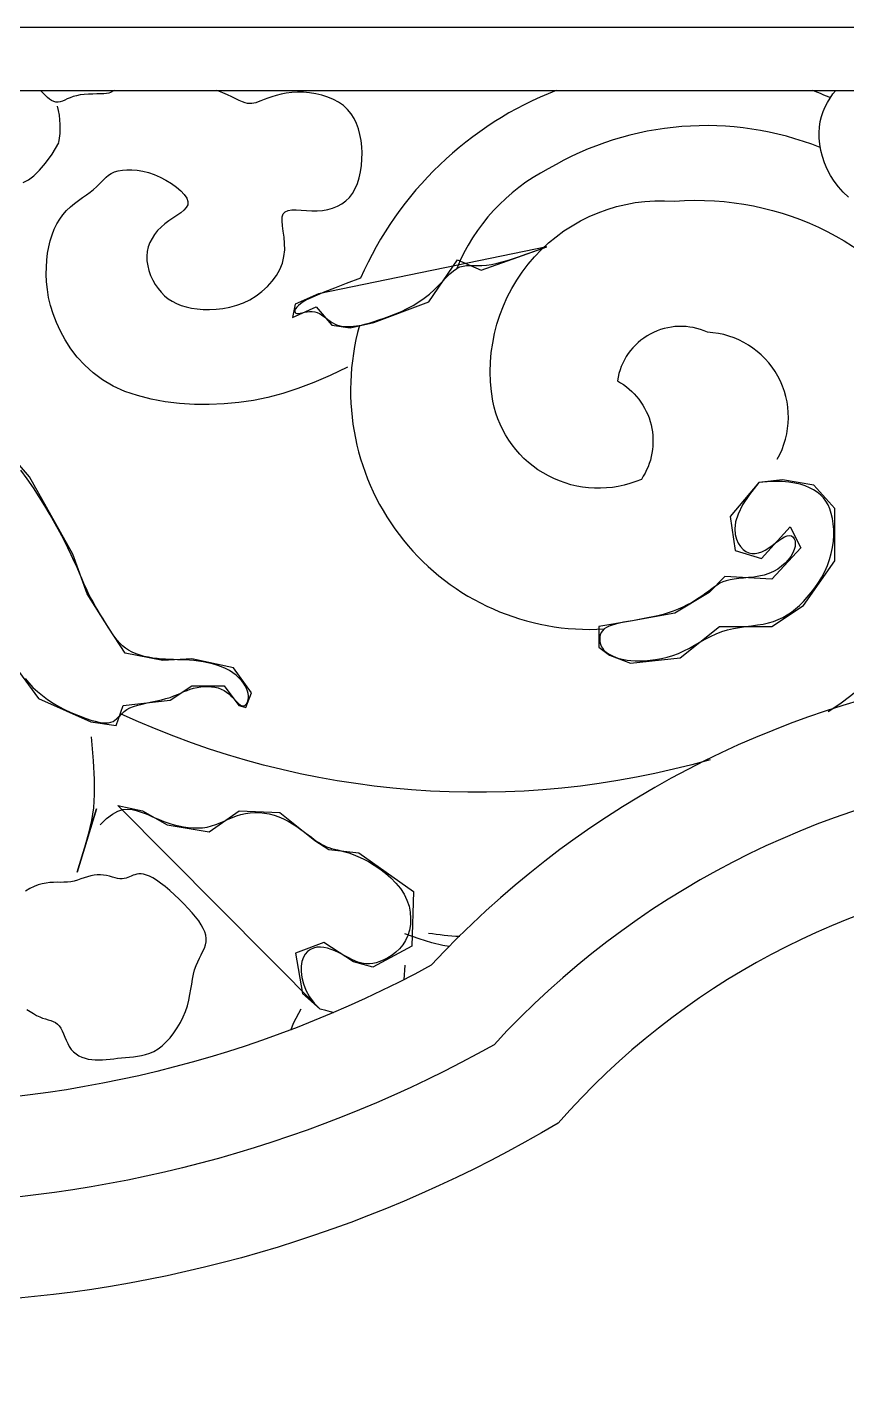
# Model space of a CAD drawing. Header units: metres. Extents: x 9271 to 18101, y 7802 to 23584.
# Drawn here: x 11745.2 to 11876.4, y 20329.6 to 20546.1 of the extents above; entities that cross this region are included whole.
import ezdxf

# ---------------------------------------------------------------- set-up
doc = ezdxf.new("R2010")
doc.units = ezdxf.units.M
for name, color, linetype in [('3', 3, 'Continuous'), ('4', 4, 'Continuous'), ('7', 7, 'Continuous')]:
    doc.layers.add(name, color=color, linetype=linetype)

msp = doc.modelspace()

# ---------------------------------------------------------------- linework, layer by layer
at = {"layer": '3'}
for points in [[(12048.55, 20535.94, 0.03), (11987.23, 20429.18, 0.33), (11809.86, 20395.83, -0.13), (11719.11, 20373.63, -0.07), (11711.85, 20361.59), (11574.95, 20361.59)], [(12066.67, 20534.41, 0.03), (11994.17, 20407.1, 0.36), (11819.91, 20383.11, -0.12), (11728.68, 20357.65, -0.06), (11718.93, 20345.59), (11574.95, 20345.59)], [(11865.23, 20476.86, 0.56), (11854.07, 20497.2, 0.5), (11839.66, 20489.42, -0.44), (11843.49, 20473.65, -0.48), (11819.73, 20486.15, -0.49), (11848.78, 20518.2, -0.28), (11891.58, 20496.48, -0.37), (11873.39, 20436.43, -0.37)], [(11854.52, 20428.76, -0.18), (11760.26, 20436.06)]]:
    msp.add_lwpolyline(points, format="xyb", dxfattribs=at)
for points in [[(11759.1, 20535.94), (11758.94, 20535.84), (11758.74, 20535.71), (11758.53, 20535.6), (11758.26, 20535.51), (11757.92, 20535.44), (11757.47, 20535.4), (11756.94, 20535.38), (11756.34, 20535.36), (11755.69, 20535.35), (11755.02, 20535.32), (11754.35, 20535.28), (11753.7, 20535.2), (11753.1, 20535.09), (11752.55, 20534.94), (11752.06, 20534.76), (11751.62, 20534.57), (11751.22, 20534.39), (11750.84, 20534.22), (11750.49, 20534.1), (11750.15, 20534.04), (11749.81, 20534.05), (11749.47, 20534.14), (11749.12, 20534.31), (11748.78, 20534.55), (11748.44, 20534.82), (11748.11, 20535.13), (11747.8, 20535.45), (11747.5, 20535.77), (11747.34, 20535.94)], [(11796.44, 20491.59), (11793.68, 20490.27), (11791.06, 20489.14), (11788.54, 20488.18), (11786.11, 20487.4), (11783.74, 20486.77), (11781.4, 20486.28), (11779.07, 20485.94), (11776.72, 20485.72), (11774.35, 20485.62), (11771.96, 20485.65), (11769.59, 20485.8), (11767.27, 20486.08), (11765.02, 20486.49), (11762.86, 20487.05), (11760.84, 20487.74), (11758.97, 20488.58), (11757.28, 20489.57), (11755.76, 20490.69), (11754.41, 20491.91), (11753.22, 20493.21), (11752.18, 20494.57), (11751.28, 20495.97), (11750.52, 20497.38), (11749.88, 20498.78), (11749.36, 20500.15), (11748.95, 20501.49), (11748.64, 20502.79), (11748.43, 20504.06), (11748.3, 20505.29), (11748.25, 20506.49), (11748.27, 20507.65), (11748.34, 20508.77), (11748.47, 20509.85), (11748.66, 20510.88), (11748.9, 20511.87), (11749.19, 20512.82), (11749.54, 20513.71), (11749.94, 20514.54), (11750.41, 20515.32), (11750.93, 20516.03), (11751.51, 20516.68), (11752.13, 20517.27), (11752.77, 20517.81), (11753.43, 20518.32), (11754.08, 20518.79), (11754.7, 20519.23), (11755.29, 20519.66), (11755.82, 20520.08), (11756.29, 20520.5), (11756.7, 20520.91), (11757.08, 20521.31), (11757.45, 20521.69), (11757.82, 20522.04), (11758.22, 20522.36), (11758.67, 20522.64), (11759.18, 20522.87), (11759.77, 20523.06), (11760.44, 20523.18), (11761.17, 20523.24), (11761.97, 20523.24), (11762.81, 20523.16), (11763.69, 20523.01), (11764.6, 20522.78), (11765.54, 20522.45), (11766.48, 20522.04), (11767.41, 20521.56), (11768.29, 20521.02), (11769.1, 20520.45), (11769.79, 20519.85), (11770.35, 20519.25), (11770.73, 20518.67), (11770.92, 20518.12), (11770.89, 20517.62), (11770.67, 20517.17), (11770.28, 20516.73), (11769.78, 20516.32), (11769.18, 20515.9), (11768.53, 20515.48), (11767.87, 20515.04), (11767.22, 20514.56), (11766.62, 20514.04), (11766.07, 20513.48), (11765.59, 20512.88), (11765.18, 20512.24), (11764.85, 20511.57), (11764.59, 20510.87), (11764.43, 20510.14), (11764.35, 20509.39), (11764.37, 20508.63), (11764.49, 20507.85), (11764.68, 20507.08), (11764.95, 20506.31), (11765.3, 20505.57), (11765.7, 20504.87), (11766.15, 20504.21), (11766.66, 20503.6), (11767.2, 20503.05), (11767.79, 20502.57), (11768.42, 20502.16), (11769.1, 20501.8), (11769.84, 20501.5), (11770.63, 20501.26), (11771.48, 20501.08), (11772.39, 20500.94), (11773.36, 20500.87), (11774.39, 20500.85), (11775.45, 20500.9), (11776.54, 20501.02), (11777.64, 20501.23), (11778.73, 20501.52), (11779.81, 20501.92), (11780.85, 20502.41), (11781.85, 20503.01), (11782.78, 20503.72), (11783.64, 20504.51), (11784.41, 20505.37), (11785.08, 20506.3), (11785.63, 20507.27), (11786.04, 20508.29), (11786.3, 20509.32), (11786.41, 20510.38), (11786.4, 20511.42), (11786.31, 20512.42), (11786.18, 20513.38), (11786.06, 20514.25), (11785.99, 20515.02), (11786.01, 20515.67), (11786.16, 20516.17), (11786.48, 20516.51), (11786.95, 20516.71), (11787.56, 20516.8), (11788.26, 20516.81), (11789.04, 20516.77), (11789.88, 20516.71), (11790.74, 20516.66), (11791.61, 20516.66), (11792.47, 20516.72), (11793.3, 20516.86), (11794.09, 20517.08), (11794.84, 20517.37), (11795.54, 20517.76), (11796.19, 20518.23), (11796.77, 20518.79), (11797.28, 20519.45), (11797.71, 20520.2), (11798.07, 20521.04), (11798.35, 20521.94), (11798.56, 20522.9), (11798.7, 20523.89), (11798.78, 20524.9), (11798.79, 20525.92), (11798.74, 20526.92), (11798.64, 20527.9), (11798.46, 20528.85), (11798.22, 20529.76), (11797.91, 20530.62), (11797.51, 20531.44), (11797.03, 20532.19), (11796.47, 20532.87), (11795.81, 20533.49), (11795.05, 20534.03), (11794.22, 20534.48), (11793.32, 20534.87), (11792.37, 20535.17), (11791.4, 20535.4), (11790.41, 20535.56), (11789.43, 20535.64), (11788.47, 20535.65), (11787.55, 20535.59), (11786.67, 20535.47), (11785.84, 20535.31), (11785.06, 20535.11), (11784.34, 20534.89), (11783.69, 20534.67), (11783.11, 20534.45), (11782.6, 20534.26), (11782.16, 20534.09), (11781.78, 20533.96), (11781.45, 20533.87), (11781.13, 20533.82), (11780.81, 20533.82), (11780.47, 20533.86), (11780.1, 20533.96), (11779.66, 20534.12), (11779.15, 20534.33), (11778.57, 20534.59), (11777.93, 20534.88), (11777.24, 20535.2), (11776.51, 20535.53), (11775.74, 20535.86), (11775.54, 20535.94)], [(11876.66, 20518.85), (11875.8, 20519.63), (11875.03, 20520.48), (11874.35, 20521.38), (11873.75, 20522.33), (11873.24, 20523.32), (11872.81, 20524.32), (11872.46, 20525.33), (11872.2, 20526.33), (11872.03, 20527.31), (11871.94, 20528.27), (11871.93, 20529.19), (11872, 20530.07), (11872.13, 20530.93), (11872.34, 20531.75), (11872.6, 20532.54), (11872.92, 20533.29), (11873.29, 20534.02), (11873.7, 20534.71), (11874.15, 20535.36), (11874.61, 20535.94)], [(11744.55, 20521.19), (11745.41, 20521.63), (11746.29, 20522.27), (11747.2, 20523.14), (11748.16, 20524.28), (11749.18, 20525.74), (11750.27, 20527.56)], [(11798.56, 20505.87), (11798.56, 20505.87), (11796.26, 20505.01), (11794.37, 20504.28), (11792.84, 20503.67), (11791.62, 20503.16), (11790.66, 20502.73), (11789.93, 20502.37), (11789.38, 20502.05), (11788.95, 20501.75), (11788.61, 20501.47), (11788.35, 20501.2), (11788.17, 20500.95), (11788.06, 20500.72), (11788.03, 20500.53), (11788.07, 20500.38), (11788.18, 20500.27), (11788.35, 20500.22), (11788.59, 20500.22), (11788.89, 20500.26), (11789.23, 20500.33), (11789.6, 20500.41), (11790, 20500.48), (11790.41, 20500.53), (11790.82, 20500.54), (11791.22, 20500.5), (11791.6, 20500.38), (11791.97, 20500.21), (11792.32, 20500), (11792.67, 20499.75), (11793.01, 20499.49), (11793.34, 20499.23), (11793.68, 20498.98), (11794.01, 20498.75), (11794.36, 20498.56), (11794.71, 20498.41), (11795.07, 20498.29), (11795.44, 20498.2), (11795.82, 20498.14), (11796.21, 20498.11), (11796.61, 20498.11), (11797.02, 20498.12), (11797.45, 20498.16), (11797.9, 20498.22), (11798.37, 20498.3), (11798.89, 20498.41), (11799.45, 20498.55), (11800.07, 20498.72), (11800.75, 20498.93), (11801.49, 20499.17), (11802.32, 20499.45), (11803.2, 20499.77), (11804.13, 20500.14), (11805.08, 20500.55), (11806.03, 20501), (11806.98, 20501.51), (11807.9, 20502.06), (11808.76, 20502.66), (11809.57, 20503.31), (11810.32, 20503.99), (11811.02, 20504.68), (11811.67, 20505.35), (11812.28, 20505.98), (11812.85, 20506.55), (11813.41, 20507.03), (11813.94, 20507.41), (11814.46, 20507.66), (11814.98, 20507.81), (11815.5, 20507.88), (11816.05, 20507.9), (11816.63, 20507.88), (11817.26, 20507.87), (11817.94, 20507.88), (11818.69, 20507.93), (11819.52, 20508.06), (11820.43, 20508.27), (11821.45, 20508.54), (11822.57, 20508.88), (11823.81, 20509.29), (11825.18, 20509.77), (11826.69, 20510.3), (11828.34, 20510.9), (11791.85, 20503.36), (11788.07, 20501.68), (11787.65, 20499.59), (11791.43, 20501.27), (11793.94, 20498.33), (11796.88, 20497.91), (11800.66, 20498.75), (11809.46, 20502.1), (11814.08, 20508.81), (11817.85, 20507.13), (11823.72, 20509.23), (11828.34, 20510.9)], [(11742.38, 20444.92), (11747, 20438.58), (11755.38, 20434.82), (11759.42, 20434.25), (11760.58, 20437.42), (11768.09, 20438.29), (11771.55, 20440.6), (11776.75, 20440.6), (11779.06, 20437.42), (11780.22, 20437.13), (11781.09, 20439.44), (11778.2, 20443.48), (11771.55, 20444.92), (11766.93, 20444.64), (11760.87, 20445.79), (11758.27, 20449.83), (11754.8, 20455.31), (11752.49, 20461.66), (11745.56, 20474.07), (11736.6, 20484.46)], [(11744.86, 20441.77), (11745.46, 20441.05), (11746.12, 20440.34), (11746.84, 20439.66), (11747.63, 20439.01), (11748.47, 20438.4), (11749.35, 20437.83), (11750.26, 20437.3), (11751.18, 20436.82), (11752.09, 20436.38), (11752.99, 20435.99), (11753.85, 20435.65), (11754.65, 20435.35), (11755.4, 20435.11), (11756.08, 20434.91), (11756.69, 20434.77), (11757.25, 20434.68), (11757.75, 20434.64), (11758.2, 20434.66), (11758.59, 20434.74), (11758.94, 20434.87), (11759.25, 20435.06), (11759.52, 20435.3), (11759.79, 20435.57), (11760.07, 20435.86), (11760.38, 20436.17), (11760.73, 20436.48), (11761.14, 20436.77), (11761.64, 20437.04), (11762.22, 20437.27), (11762.89, 20437.48), (11763.62, 20437.66), (11764.38, 20437.84), (11765.16, 20438), (11765.94, 20438.17), (11766.7, 20438.34), (11767.41, 20438.53), (11768.07, 20438.74), (11768.67, 20438.96), (11769.24, 20439.19), (11769.77, 20439.42), (11770.29, 20439.65), (11770.8, 20439.86), (11771.31, 20440.05), (11771.84, 20440.21), (11772.4, 20440.34), (11772.97, 20440.42), (11773.55, 20440.47), (11774.13, 20440.48), (11774.7, 20440.45), (11775.25, 20440.37), (11775.78, 20440.24), (11776.27, 20440.07), (11776.72, 20439.85), (11777.12, 20439.59), (11777.49, 20439.3), (11777.82, 20439), (11778.12, 20438.7), (11778.4, 20438.41), (11778.64, 20438.14), (11778.87, 20437.9), (11779.08, 20437.71), (11779.27, 20437.56), (11779.45, 20437.45), (11779.61, 20437.39), (11779.76, 20437.37), (11779.91, 20437.4), (11780.04, 20437.46), (11780.17, 20437.57), (11780.29, 20437.71), (11780.41, 20437.9), (11780.5, 20438.12), (11780.57, 20438.38), (11780.6, 20438.67), (11780.6, 20438.99), (11780.56, 20439.35), (11780.46, 20439.73), (11780.3, 20440.14), (11780.09, 20440.57), (11779.82, 20441), (11779.48, 20441.44), (11779.09, 20441.88), (11778.64, 20442.29), (11778.14, 20442.69), (11777.57, 20443.05), (11776.95, 20443.37), (11776.28, 20443.65), (11775.57, 20443.9), (11774.84, 20444.11), (11774.09, 20444.29), (11773.35, 20444.43), (11772.61, 20444.55), (11771.89, 20444.64), (11771.2, 20444.7), (11770.54, 20444.73), (11769.89, 20444.76), (11769.25, 20444.77), (11768.62, 20444.79), (11767.99, 20444.8), (11767.35, 20444.83), (11766.69, 20444.88), (11766.01, 20444.94), (11765.32, 20445.03), (11764.63, 20445.15), (11763.94, 20445.3), (11763.27, 20445.49), (11762.62, 20445.71), (11762.01, 20445.97), (11761.44, 20446.27), (11760.93, 20446.62), (11760.46, 20447.01), (11760.02, 20447.43), (11759.62, 20447.9), (11759.24, 20448.4), (11758.86, 20448.93), (11758.49, 20449.49), (11758.12, 20450.07), (11757.74, 20450.68), (11757.34, 20451.3), (11756.94, 20451.95), (11756.54, 20452.62), (11756.14, 20453.3), (11755.74, 20454.01), (11755.36, 20454.72), (11754.99, 20455.46), (11754.64, 20456.2), (11754.29, 20456.98), (11753.94, 20457.78), (11753.57, 20458.63), (11753.18, 20459.53), (11752.74, 20460.5), (11752.26, 20461.54), (11751.72, 20462.67), (11751.11, 20463.89), (11750.43, 20465.18), (11749.68, 20466.54), (11748.88, 20467.95), (11748.03, 20469.39), (11747.13, 20470.84), (11746.2, 20472.29), (11745.22, 20473.73), (11744.21, 20475.14)], [(11862.29, 20473.15), (11862.29, 20473.15), (11860.79, 20471.23), (11859.7, 20469.55), (11858.98, 20468.09), (11858.58, 20466.83), (11858.43, 20465.74), (11858.49, 20464.83), (11858.7, 20464.05), (11859, 20463.41), (11859.37, 20462.87), (11859.77, 20462.44), (11860.21, 20462.12), (11860.68, 20461.9), (11861.18, 20461.79), (11861.7, 20461.77), (11862.23, 20461.86), (11862.78, 20462.05), (11863.33, 20462.33), (11863.88, 20462.68), (11864.43, 20463.07), (11864.96, 20463.47), (11865.48, 20463.86), (11865.96, 20464.2), (11866.42, 20464.46), (11866.83, 20464.63), (11867.2, 20464.67), (11867.52, 20464.6), (11867.78, 20464.41), (11867.97, 20464.14), (11868.09, 20463.79), (11868.13, 20463.37), (11868.09, 20462.9), (11867.95, 20462.4), (11867.72, 20461.86), (11867.4, 20461.31), (11866.99, 20460.77), (11866.5, 20460.24), (11865.94, 20459.74), (11865.32, 20459.28), (11864.63, 20458.88), (11863.9, 20458.55), (11863.12, 20458.31), (11862.31, 20458.13), (11861.48, 20458), (11860.66, 20457.91), (11859.85, 20457.84), (11859.07, 20457.77), (11858.34, 20457.69), (11857.68, 20457.58), (11857.08, 20457.42), (11856.55, 20457.23), (11856.07, 20457), (11855.62, 20456.73), (11855.19, 20456.43), (11854.76, 20456.11), (11854.31, 20455.77), (11853.83, 20455.41), (11853.31, 20455.04), (11852.75, 20454.66), (11852.14, 20454.28), (11851.5, 20453.9), (11850.82, 20453.53), (11850.11, 20453.18), (11849.36, 20452.85), (11848.59, 20452.55), (11847.79, 20452.28), (11846.97, 20452.03), (11846.14, 20451.82), (11845.31, 20451.62), (11844.48, 20451.45), (11843.66, 20451.29), (11842.86, 20451.15), (11842.09, 20451.01), (11841.34, 20450.88), (11840.64, 20450.76), (11839.98, 20450.62), (11839.37, 20450.48), (11838.81, 20450.32), (11838.32, 20450.14), (11837.9, 20449.93), (11837.54, 20449.69), (11837.27, 20449.41), (11837.06, 20449.1), (11836.92, 20448.76), (11836.84, 20448.42), (11836.82, 20448.07), (11836.84, 20447.73), (11836.89, 20447.4), (11836.98, 20447.1), (11837.1, 20446.83), (11837.25, 20446.59), (11837.42, 20446.37), (11837.61, 20446.17), (11837.84, 20445.99), (11838.08, 20445.81), (11838.36, 20445.65), (11838.66, 20445.5), (11838.99, 20445.34), (11839.35, 20445.19), (11839.75, 20445.04), (11840.19, 20444.91), (11840.68, 20444.79), (11841.23, 20444.7), (11841.83, 20444.63), (11842.51, 20444.59), (11843.25, 20444.58), (11844.05, 20444.61), (11844.9, 20444.67), (11845.78, 20444.79), (11846.69, 20444.95), (11847.61, 20445.17), (11848.52, 20445.44), (11849.43, 20445.77), (11850.31, 20446.17), (11851.17, 20446.61), (11852.02, 20447.09), (11852.86, 20447.57), (11853.71, 20448.05), (11854.57, 20448.5), (11855.45, 20448.92), (11856.35, 20449.27), (11857.28, 20449.54), (11858.23, 20449.76), (11859.2, 20449.93), (11860.17, 20450.07), (11861.12, 20450.2), (11862.06, 20450.33), (11862.96, 20450.48), (11863.83, 20450.66), (11864.64, 20450.9), (11865.41, 20451.19), (11866.14, 20451.53), (11866.83, 20451.93), (11867.5, 20452.38), (11868.15, 20452.89), (11868.79, 20453.46), (11869.42, 20454.09), (11870.05, 20454.77), (11870.67, 20455.51), (11871.26, 20456.29), (11871.83, 20457.12), (11872.36, 20457.99), (11872.84, 20458.9), (11873.26, 20459.83), (11873.61, 20460.79), (11873.89, 20461.77), (11874.09, 20462.75), (11874.22, 20463.73), (11874.28, 20464.7), (11874.27, 20465.64), (11874.2, 20466.54), (11874.08, 20467.4), (11873.89, 20468.19), (11873.66, 20468.92), (11873.37, 20469.57), (11873.02, 20470.16), (11872.62, 20470.7), (11872.16, 20471.17), (11871.63, 20471.6), (11871.05, 20471.98), (11870.4, 20472.31), (11869.68, 20472.61), (11868.9, 20472.86), (11868.03, 20473.06), (11867.08, 20473.2), (11866.04, 20473.29), (11864.89, 20473.31), (11863.65, 20473.27), (11862.29, 20473.15), (11857.68, 20467.7), (11858.51, 20462.26), (11862.71, 20461), (11867.32, 20466.03), (11869, 20462.67), (11864.39, 20457.65), (11856.84, 20458.07), (11854.32, 20455.55), (11848.87, 20452.2), (11841.74, 20450.94), (11836.7, 20450.1), (11836.7, 20446.75), (11838.38, 20445.5), (11841.74, 20444.24), (11849.71, 20445.08), (11856, 20450.1), (11864.39, 20450.1), (11869.42, 20453.46), (11874.45, 20460.58), (11874.45, 20468.96), (11871.1, 20472.73), (11866.06, 20473.57), (11862.29, 20473.15)], [(11755.46, 20432.42), (11755.46, 20432.42), (11755.74, 20428.59), (11755.9, 20425.59), (11755.94, 20423.16), (11755.82, 20421.05), (11755.51, 20419.01), (11754.99, 20416.78), (11754.23, 20414.11), (11753.21, 20410.74), (11756.31, 20420.88), (11753.21, 20410.74)], [(11756.87, 20418.34), (11756.87, 20418.34), (11757.89, 20419.35), (11758.84, 20420.06), (11759.71, 20420.52), (11760.53, 20420.77), (11761.29, 20420.84), (11762, 20420.79), (11762.67, 20420.64), (11763.31, 20420.43), (11763.91, 20420.2), (11764.49, 20419.97), (11765.06, 20419.72), (11765.63, 20419.47), (11766.2, 20419.22), (11766.79, 20418.98), (11767.4, 20418.75), (11768.05, 20418.53), (11768.74, 20418.33), (11769.46, 20418.15), (11770.21, 20418.01), (11770.98, 20417.9), (11771.75, 20417.83), (11772.52, 20417.82), (11773.28, 20417.86), (11774.01, 20417.97), (11774.72, 20418.14), (11775.4, 20418.37), (11776.07, 20418.63), (11776.73, 20418.92), (11777.39, 20419.22), (11778.05, 20419.5), (11778.72, 20419.77), (11779.41, 20419.98), (11780.13, 20420.15), (11780.87, 20420.26), (11781.62, 20420.3), (11782.39, 20420.29), (11783.16, 20420.21), (11783.94, 20420.08), (11784.71, 20419.88), (11785.47, 20419.61), (11786.22, 20419.28), (11786.95, 20418.9), (11787.66, 20418.48), (11788.34, 20418.04), (11788.99, 20417.59), (11789.6, 20417.14), (11790.16, 20416.72), (11790.68, 20416.33), (11791.15, 20415.98), (11791.58, 20415.68), (11791.98, 20415.42), (11792.36, 20415.19), (11792.73, 20414.99), (11793.11, 20414.82), (11793.5, 20414.67), (11793.92, 20414.54), (11794.38, 20414.42), (11794.89, 20414.31), (11795.44, 20414.18), (11796.03, 20414.02), (11796.68, 20413.83), (11797.38, 20413.59), (11798.13, 20413.28), (11798.95, 20412.9), (11799.82, 20412.44), (11800.73, 20411.89), (11801.65, 20411.27), (11802.55, 20410.57), (11803.42, 20409.82), (11804.22, 20409), (11804.93, 20408.14), (11805.52, 20407.22), (11805.98, 20406.28), (11806.31, 20405.3), (11806.5, 20404.32), (11806.57, 20403.34), (11806.53, 20402.39), (11806.37, 20401.47), (11806.12, 20400.61), (11805.76, 20399.81), (11805.31, 20399.1), (11804.79, 20398.46), (11804.21, 20397.91), (11803.59, 20397.43), (11802.94, 20397.03), (11802.3, 20396.7), (11801.66, 20396.44), (11801.06, 20396.25), (11800.5, 20396.12), (11799.98, 20396.06), (11799.49, 20396.05), (11799.02, 20396.1), (11798.57, 20396.2), (11798.11, 20396.35), (11797.65, 20396.54), (11797.16, 20396.76), (11796.66, 20397.03), (11796.13, 20397.31), (11795.58, 20397.6), (11795.02, 20397.88), (11794.45, 20398.15), (11793.87, 20398.38), (11793.29, 20398.56), (11792.7, 20398.69), (11792.13, 20398.74), (11791.56, 20398.71), (11791.03, 20398.59), (11790.54, 20398.37), (11790.09, 20398.06), (11789.71, 20397.64), (11789.4, 20397.11), (11789.18, 20396.46), (11789.06, 20395.69), (11789.04, 20394.82), (11789.15, 20393.87), (11789.4, 20392.86), (11789.81, 20391.83), (11790.38, 20390.79), (11791.14, 20389.77), (11792.09, 20388.79), (11759.69, 20421.44), (11763.64, 20420.59), (11767.58, 20418.34), (11774.34, 20417.22), (11779.13, 20420.59), (11785.61, 20420.31), (11791.25, 20415.81), (11793.5, 20414.4), (11798.29, 20413.84), (11807.03, 20407.65), (11806.74, 20398.92), (11800.54, 20395.54), (11797.45, 20396.39), (11792.66, 20399.48), (11788.15, 20397.8), (11789.27, 20391.32), (11792.09, 20388.79)], [(11745.17, 20388.78), (11745.7, 20388.42), (11746.21, 20388.1), (11746.72, 20387.81), (11747.21, 20387.58), (11747.68, 20387.39), (11748.13, 20387.24), (11748.57, 20387.11), (11748.98, 20386.98), (11749.37, 20386.83), (11749.72, 20386.65), (11750.05, 20386.43), (11750.33, 20386.13), (11750.59, 20385.77), (11750.82, 20385.33), (11751.03, 20384.85), (11751.24, 20384.34), (11751.45, 20383.82), (11751.69, 20383.31), (11751.95, 20382.82), (11752.26, 20382.37), (11752.62, 20381.98), (11753.02, 20381.64), (11753.46, 20381.36), (11753.94, 20381.14), (11754.46, 20380.96), (11754.99, 20380.82), (11755.54, 20380.73), (11756.11, 20380.68), (11756.69, 20380.67), (11757.27, 20380.69), (11757.86, 20380.73), (11758.46, 20380.79), (11759.06, 20380.87), (11759.68, 20380.94), (11760.3, 20381.02), (11760.92, 20381.08), (11761.56, 20381.14), (11762.2, 20381.2), (11762.85, 20381.27), (11763.5, 20381.38), (11764.16, 20381.53), (11764.82, 20381.75), (11765.48, 20382.05), (11766.14, 20382.45), (11766.8, 20382.95), (11767.45, 20383.56), (11768.08, 20384.24), (11768.68, 20385), (11769.23, 20385.82), (11769.74, 20386.67), (11770.18, 20387.56), (11770.55, 20388.46), (11770.84, 20389.36), (11771.07, 20390.25), (11771.25, 20391.13), (11771.39, 20391.99), (11771.53, 20392.83), (11771.66, 20393.63), (11771.81, 20394.39), (11772, 20395.11), (11772.23, 20395.78), (11772.5, 20396.4), (11772.78, 20396.98), (11773.07, 20397.53), (11773.34, 20398.07), (11773.56, 20398.58), (11773.74, 20399.09), (11773.84, 20399.6), (11773.86, 20400.11), (11773.78, 20400.64), (11773.62, 20401.18), (11773.38, 20401.74), (11773.05, 20402.33), (11772.65, 20402.93), (11772.16, 20403.57), (11771.59, 20404.25), (11770.96, 20404.95), (11770.26, 20405.68), (11769.53, 20406.41), (11768.78, 20407.12), (11768.02, 20407.8), (11767.27, 20408.43), (11766.56, 20408.99), (11765.9, 20409.46), (11765.3, 20409.83), (11764.76, 20410.1), (11764.28, 20410.29), (11763.84, 20410.41), (11763.45, 20410.46), (11763.09, 20410.46), (11762.76, 20410.42), (11762.45, 20410.34), (11762.15, 20410.24), (11761.87, 20410.13), (11761.59, 20410.01), (11761.31, 20409.9), (11761.02, 20409.8), (11760.71, 20409.73), (11760.39, 20409.69), (11760.04, 20409.7), (11759.67, 20409.75), (11759.26, 20409.84), (11758.84, 20409.96), (11758.39, 20410.08), (11757.92, 20410.19), (11757.44, 20410.28), (11756.94, 20410.34), (11756.43, 20410.34), (11755.92, 20410.28), (11755.4, 20410.16), (11754.87, 20410.01), (11754.34, 20409.84), (11753.8, 20409.66), (11753.26, 20409.48), (11752.72, 20409.33), (11752.18, 20409.22), (11751.64, 20409.15), (11751.09, 20409.12), (11750.54, 20409.11), (11749.98, 20409.12), (11749.41, 20409.11), (11748.83, 20409.08), (11748.23, 20409.01), (11747.61, 20408.9), (11746.96, 20408.71), (11746.3, 20408.46), (11745.62, 20408.13), (11744.91, 20407.72)], [(11812.74, 20398.82), (11811.74, 20399.01), (11809.95, 20399.44), (11807.91, 20400.06), (11805.62, 20400.89)], [(11805.62, 20395.83), (11805.5, 20393.5)], [(11788.99, 20388.79), (11787.84, 20386.61), (11787.34, 20385.38)], [(11794.35, 20388.23), (11793.77, 20388.39), (11792.99, 20388.58), (11792.09, 20388.79)]]:
    msp.add_lwpolyline(points, dxfattribs=at)
for centre, radius, start, end in [((11850.38, 20483.23), 56.55, 111.25, 156.4), ((11850.38, 20483.23), 56.55, 65.72, 68.75), ((11737.52, 20530), 12.98, 349.19, 15.22), ((11853.84, 20480.81), 49.48, 68.32, 120.68), ((11842.93, 20495.49), 31.35, 117.22, 157.65), ((11835.26, 20487.93), 38.31, 164.3, 273.42), ((11868.52, 20475.02), 0, 84.47, 270), ((11817.24, 20453.05), 52.64, 261.46, 266.94)]:
    msp.add_arc(centre, radius, start, end, dxfattribs=at)
at = {"layer": '4'}
msp.add_line((11360.57, 20546.08), (14069.37, 20546.08), dxfattribs=at)
at = {"layer": '7'}
msp.add_lwpolyline([(12007.79, 20398.52, -0.45), (11986.99, 20392.7, 0.37), (11830.16, 20370.56, -0.12), (11737.18, 20342.03, -0.05), (11725.1, 20329.59), (11589.35, 20329.59, -0.41), (11574.95, 20343.99), (11574.95, 20521.54, -0.41), (11589.35, 20535.94), (12060.2, 20535.94, -0.59), (12072.32, 20513.76, 0.03)], format="xyb", close=True, dxfattribs=at)

doc.saveas('drawing.dxf')
